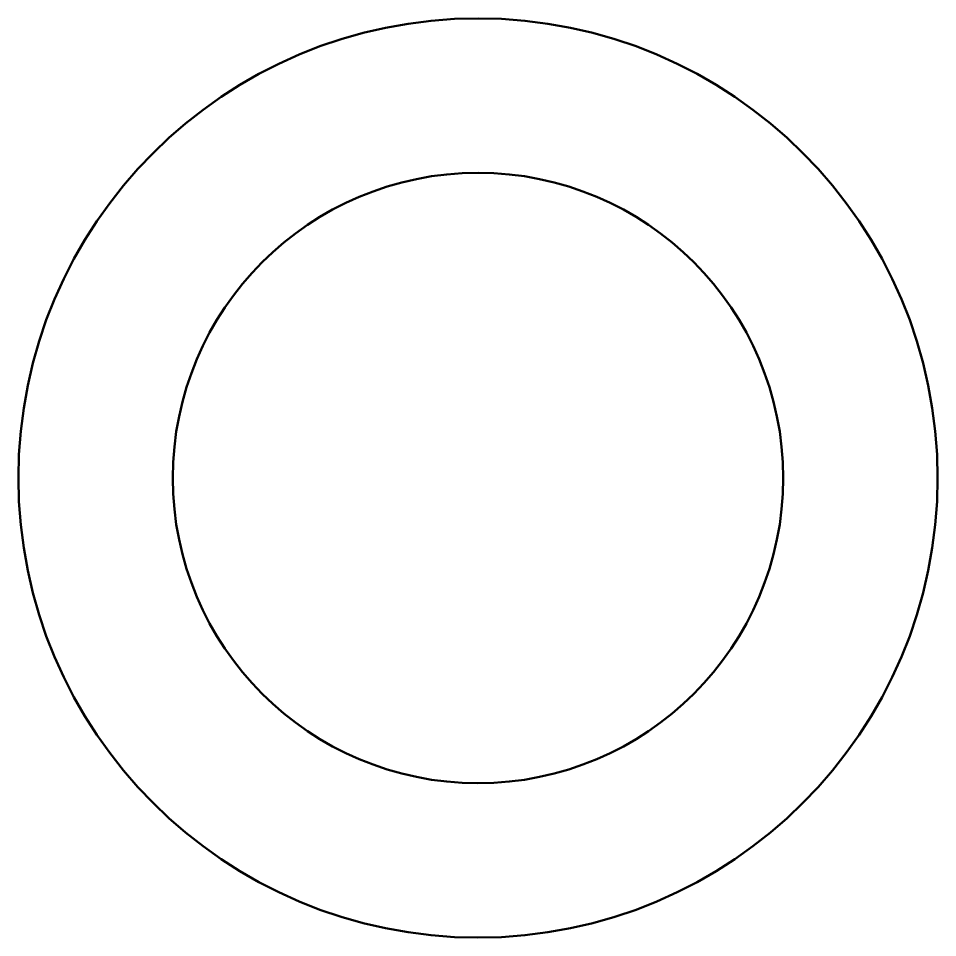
# Model space of a CAD drawing. Header units: millimetres. Extents: x 25 to 275, y 22 to 272.
import ezdxf

# ---------------------------------------------------------------- set-up
doc = ezdxf.new("R2010")
doc.units = ezdxf.units.MM
doc.layers.add('Visible (ISO)', color=7, linetype='Continuous', lineweight=50)

msp = doc.modelspace()

# ---------------------------------------------------------------- linework, layer by layer
at = {"layer": 'Visible (ISO)'}
for radius in [125, 83]:
    msp.add_circle((150, 147.3512), radius, dxfattribs=at)

doc.saveas('drawing.dxf')
